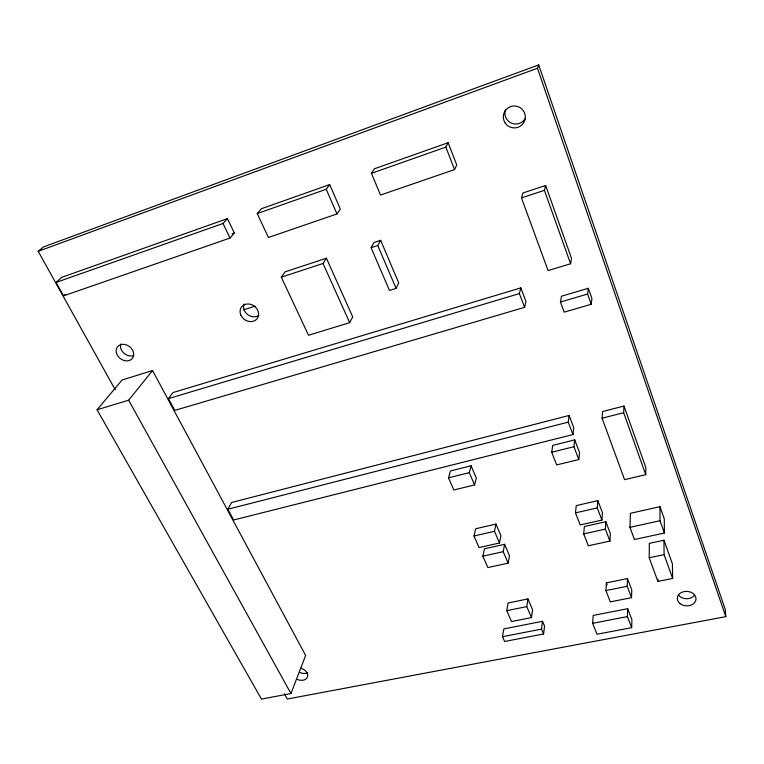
<?xml version="1.0" encoding="UTF-8"?>
<svg xmlns="http://www.w3.org/2000/svg" width="764" height="764" viewBox="0 0 764 764"><rect width="100%" height="100%" fill="white"/><g stroke="black" fill="none" stroke-linecap="round" stroke-linejoin="round"><path stroke-width="1.15" d="M649.199 557.768L649.343 543.366L663.964 540.234L672.387 563.736L672.654 578.434L657.89 581.414L649.199 557.768L664.078 554.654L663.964 540.234M645.752 474.692L645.857 467.578L623.997 406.037L602.634 411.519L602.089 418.204L624.57 479.658L645.752 474.692L623.663 412.713L623.997 406.037M631.666 627.655L631.904 619.699L627.664 608.688L593.189 615.44L592.606 623.309L597.009 634.235L631.666 627.655L627.387 616.586L627.664 608.688M631.532 597.668L631.771 589.865L627.464 578.549L606.377 582.865L605.909 590.591L610.331 601.889L631.532 597.668L627.187 586.284L627.464 578.549M629.937 527.332L630.434 513.303L659.962 506.685L664.279 518.861L664.403 533.033L634.454 539.508L629.937 527.332L660 520.723L659.962 506.685M609.93 541.074L610.369 533.606L605.852 521.726L584.393 526.52L583.706 533.902L588.347 545.754L609.93 541.074L605.365 529.118L605.852 521.726M601.908 520.064L602.433 512.739L597.84 500.64L576.237 505.615L575.464 512.864L580.191 524.935L601.908 520.064L597.267 507.898L597.84 500.64M578.806 459.527L579.57 452.594L574.729 439.883L552.735 445.374L551.713 452.231L556.689 464.923L578.806 459.527L573.917 446.72L574.729 439.883M591.221 304.311L591.909 298.466L588.318 288.295L561.454 296.212L560.451 302.009L564.157 312.151L591.221 304.311L587.592 294.054L588.318 288.295M572.971 434.563L573.793 427.802L569.123 415.463L231.616 502.492L227.825 509.254L233.593 519.997L572.971 434.563L568.244 422.139L569.123 415.463M543.567 633.967L544.57 626.117L542.516 621.294L503.858 628.915L502.502 636.708L504.632 641.483L543.567 633.967L541.495 629.116L542.516 621.294M531.477 617.56L532.594 609.815L527.943 598.919L508.079 602.987L506.752 610.665L511.508 621.533L531.477 617.56L526.778 606.616L527.943 598.919M570.584 263.761L571.501 258.261L545.639 185.48L522.939 192.967L521.478 197.876L548.084 270.599L570.584 263.761L544.417 190.332L545.639 185.48M508.136 563.163L509.493 555.724L504.622 544.312L484.433 548.819L482.858 556.182L487.843 567.576L508.136 563.163L503.209 551.684L504.622 544.312M499.484 543.003L500.936 535.679L495.97 524.075L475.676 528.745L473.995 535.984L479.076 547.568L499.484 543.003L494.47 531.314L495.97 524.075M524.601 307.329L525.966 301.522L520.8 287.894L172.931 392.581L168.424 398.627L174.736 410.402L524.601 307.329L519.367 293.586L520.8 287.894M474.578 484.93L476.287 477.977L471.082 465.792L450.445 470.949L448.487 477.825L453.826 489.991L474.578 484.93L469.306 472.668L471.082 465.792M284.399 693.827L287.293 699.031L725.8 616.644L537.474 68.244L538.716 64.892L43.615 246.867L38.2 251.308L115.249 389.793M290.95 693.521L305.629 655.455L152.542 370.54L122.106 379.994L97.066 409.771L261.46 699.108L290.95 693.521L128.658 400.202L152.542 370.54M454.551 169.57L456.738 164.967L448.162 142.706L374.484 168.748L371.447 173.323L380.529 195.059L454.551 169.57L445.861 147.099L448.162 142.706M396.077 288.372L398.722 282.842L380.663 240.326L374.054 242.513L371.103 247.698L389.468 290.444L396.077 288.372L377.779 245.511L380.663 240.326M349.692 322.656L352.739 316.917L326.419 258.222L285.058 271.86L281.305 277.198L308.532 335.262L349.692 322.656L323.029 263.484L326.419 258.222M337 213.949L340.333 209.059L329.685 184.592L261.345 208.753L257.248 213.567L268.412 237.489L337 213.949L326.218 189.262L329.685 184.592M230.04 238.043L234.357 233.058L227.443 218.619L61.808 277.294L56.049 282.451L63.527 295.888L230.04 238.043L223.04 223.48L227.443 218.619M63.527 295.888L65.141 294.388M38.2 251.308L537.474 68.244M56.049 282.451L223.04 223.48M257.248 213.567L326.218 189.262M371.447 173.323L445.861 147.099M232.103 233.841L234.357 233.058M521.478 197.876L544.417 190.332M281.305 277.198L323.029 263.484M371.103 247.698L377.779 245.511M243.745 309.812L255.071 306.173M97.066 409.771L128.658 400.202M168.424 398.627L519.367 293.586M560.451 302.009L587.592 294.054M227.825 509.254L568.244 422.139M602.089 418.204L623.663 412.713M448.487 477.825L469.306 472.668M551.713 452.231L573.917 446.72M473.995 535.984L494.47 531.314M575.464 512.864L597.267 507.898M482.858 556.182L503.209 551.684M583.706 533.902L605.365 529.118M506.752 610.665L526.778 606.616M605.909 590.591L627.187 586.284M502.502 636.708L541.495 629.116M592.606 623.309L627.387 616.586M606.377 582.865L607.17 584.909M664.078 554.654L672.654 578.434M660 520.723L664.403 533.033M538.716 64.892L725.227 609.376L725.8 616.644M657.89 579.16L657.89 581.414M300.653 668.223A8.06 5.883 21 0 1 307.596 676.742A8.06 5.883 21 0 1 297.291 679.416M694.486 595.251A9.283 7.229 3.1 0 1 678.442 595.041M133.394 355.671A9.369 7.506 37.8 0 1 123.768 353.054A9.369 7.506 37.8 0 1 120.75 343.953M525.126 118.735A10.887 10.868 18.7 0 1 505.548 109.433M307.567 672.75A8.003 5.873 21 0 1 299.946 672.521M258.767 315.475A9.665 8.261 35.9 0 1 247.612 314.558A9.665 8.261 35.9 0 1 244.012 304.072M680.094 603.665A9.359 7.268 3.2 0 0 695.708 600.666A9.359 7.268 3.2 0 0 684.172 591.565A9.359 7.268 3.2 0 0 680.094 603.665M505.252 123.119A11.002 10.963 20 0 0 524.238 121.705A11.002 10.963 20 0 0 513.484 106.005A11.002 10.963 20 0 0 505.252 123.119M116.415 352.892A9.435 7.545 37.7 0 0 131.045 359.653A9.435 7.545 37.7 0 0 127.302 345.28A9.435 7.545 37.7 0 0 116.415 352.892M241.013 315.417A9.751 8.308 35.7 0 0 257.048 318.769A9.751 8.308 35.7 0 0 250 304.177A9.751 8.308 35.7 0 0 241.013 315.417"/></g></svg>
